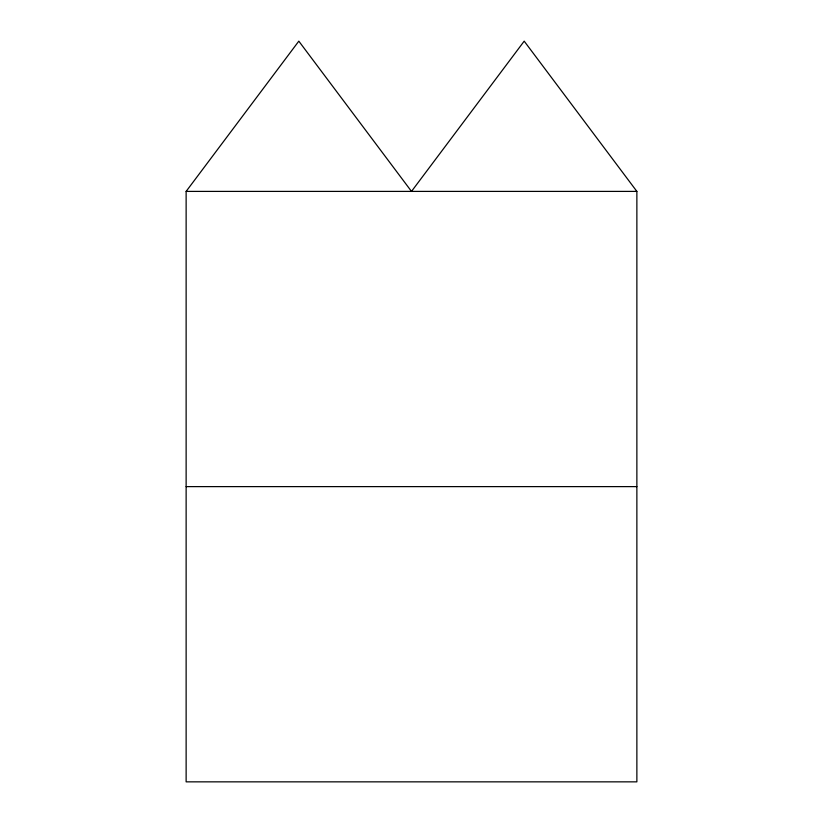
<?xml version="1.0" encoding="UTF-8"?>
<svg xmlns="http://www.w3.org/2000/svg" width="823" height="823" viewBox="0 0 823 823"><rect width="100%" height="100%" fill="white"/><g stroke="black" fill="none" stroke-linecap="round" stroke-linejoin="round"><path stroke-width="1.23" d="M186.132 191.399L298.811 41.15L411.5 191.399L524.189 41.15L636.868 191.399L636.868 781.85L186.132 781.85L186.132 191.399L636.868 191.399M186.132 486.619L636.868 486.619"/></g></svg>
